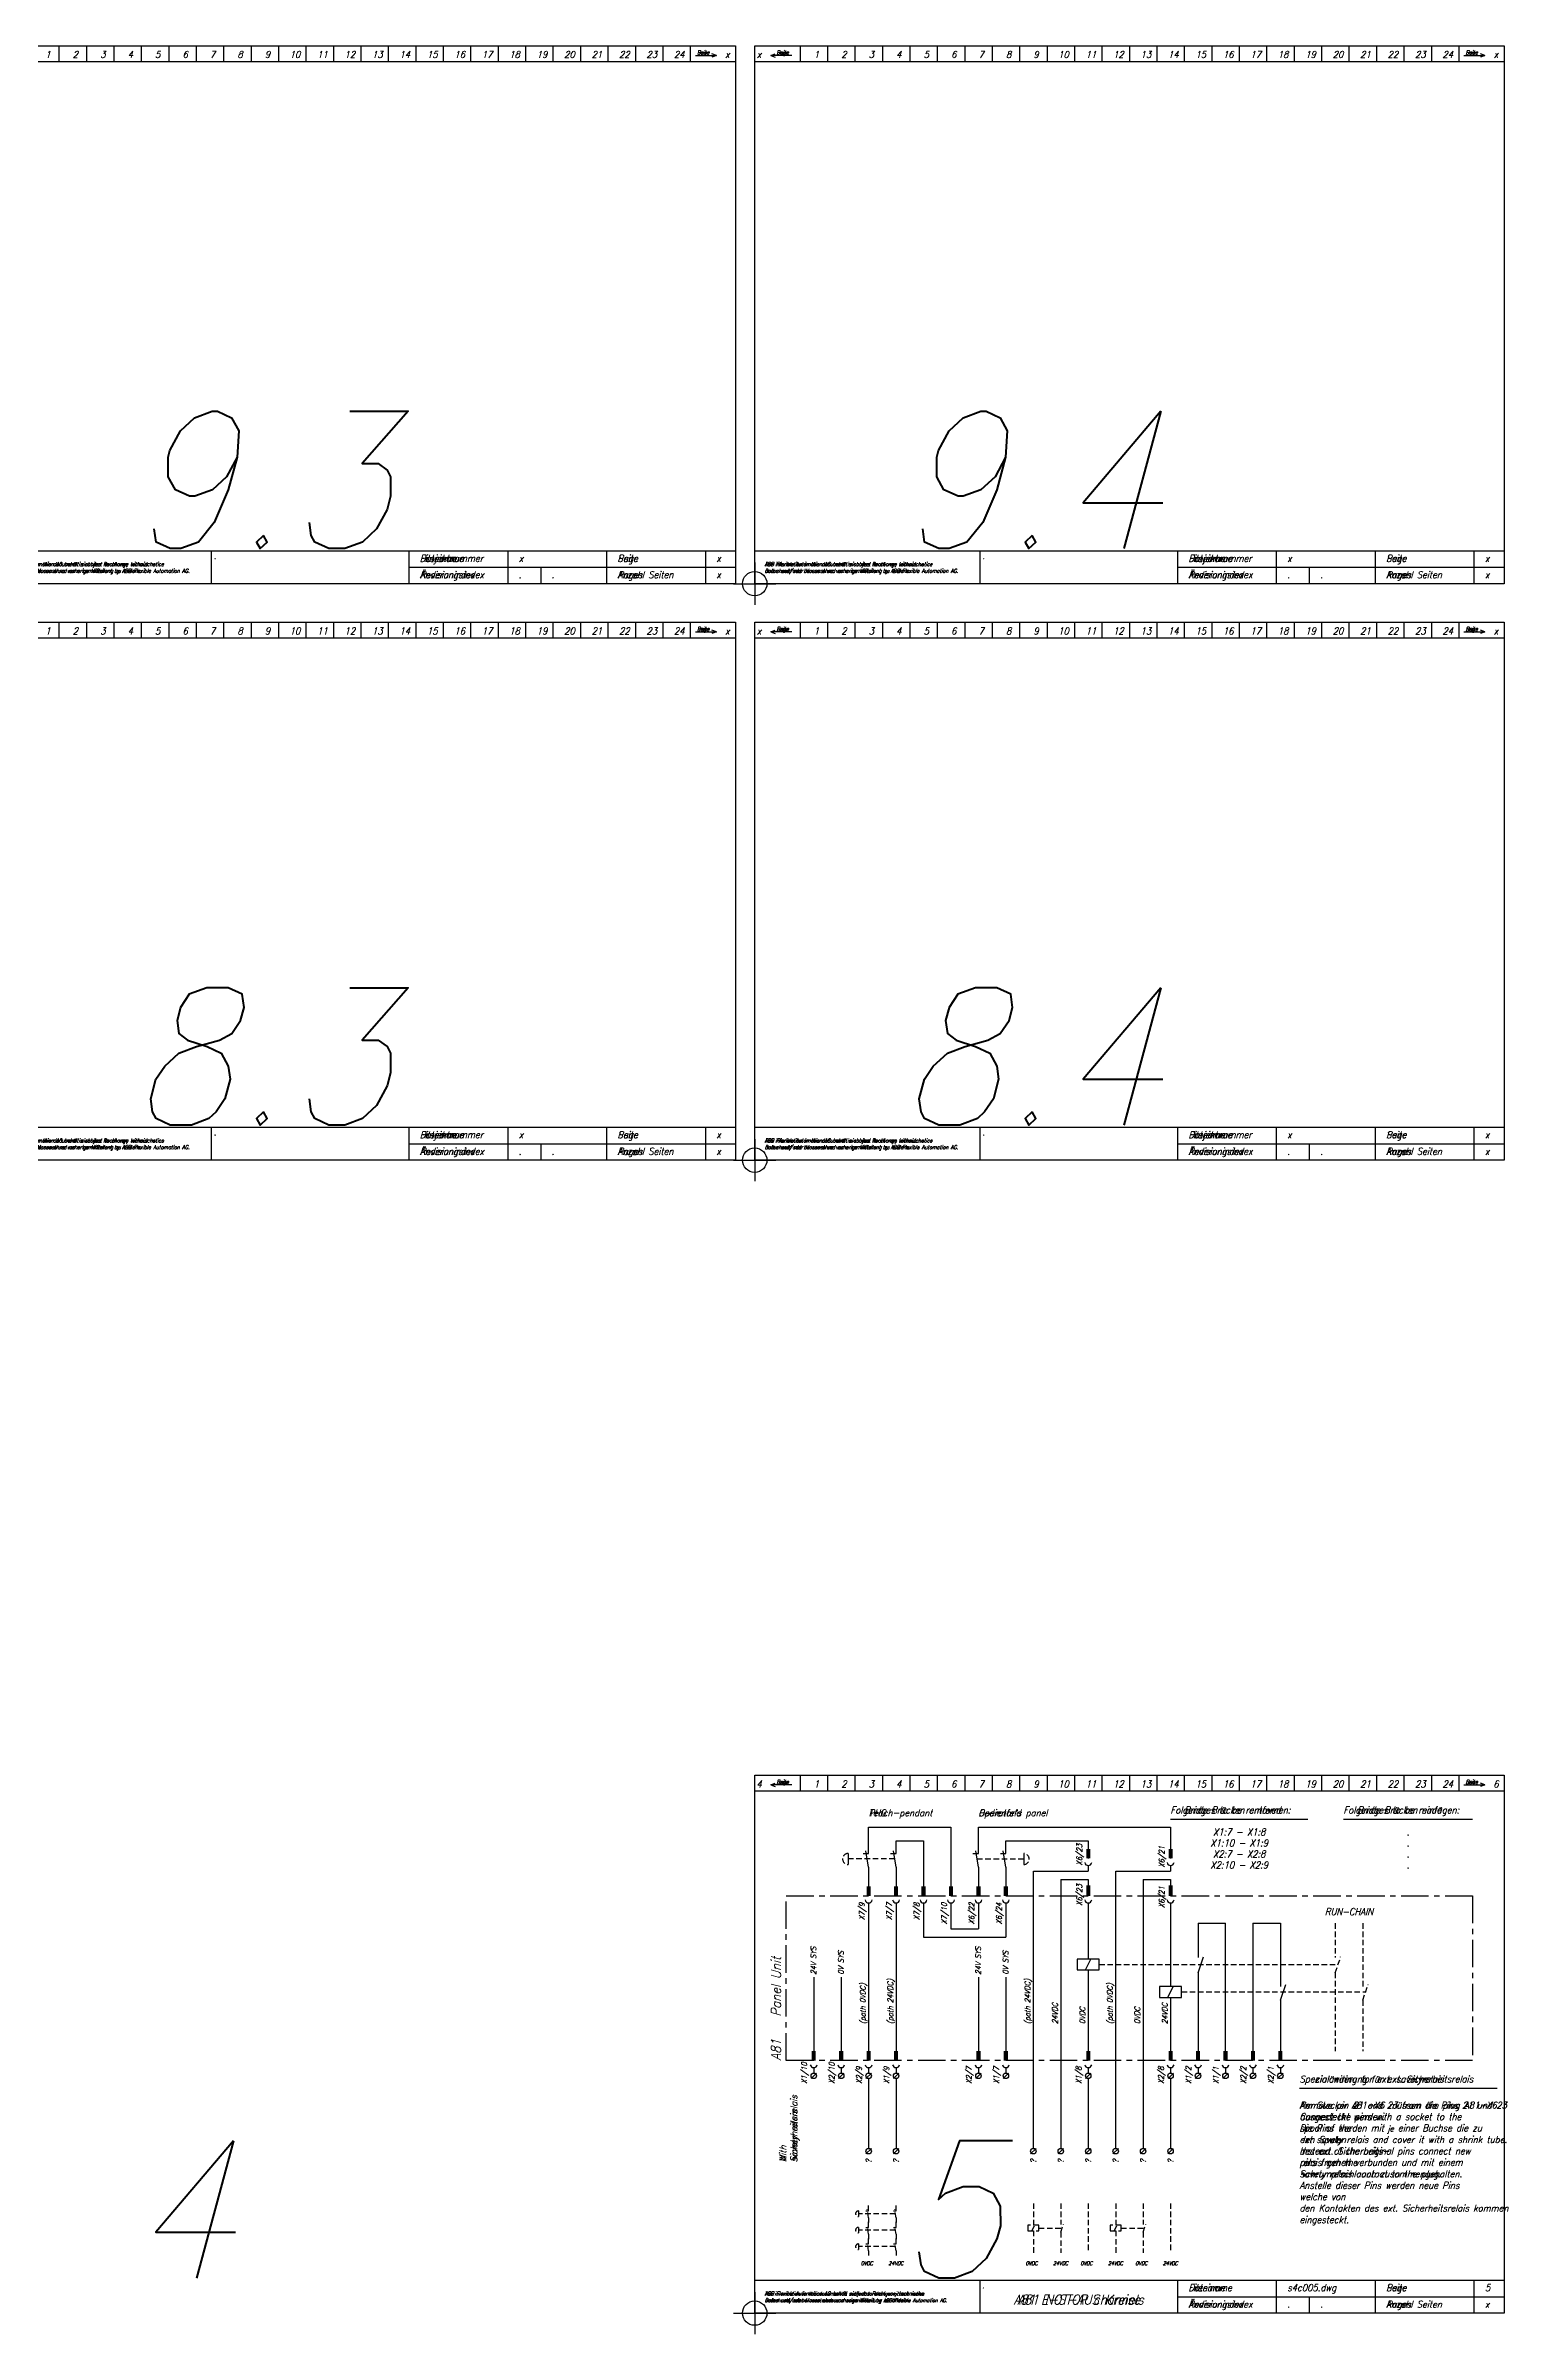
# Model space of a CAD drawing. Extents: x -8 to 1395, y -8 to 3346.
# Drawn here: x 862 to 1395, y -8 to 826 of the extents above; entities that cross this region are included whole.
import ezdxf
from ezdxf.enums import TextEntityAlignment as Align

# ---------------------------------------------------------------- set-up
doc = ezdxf.new("R2010")
doc.units = 0
doc.header["$LTSCALE"] = 8
doc.linetypes.add('CENTER', pattern=[2, 1.25, -0.25, 0.25, -0.25])
doc.linetypes.add('HIDDEN', pattern=[0.375, 0.25, -0.125])
doc.layers.get('0').update_dxf_attribs({"linetype": 'CONTINUOUS'})
doc.layers.get('DEFPOINTS').update_dxf_attribs({"linetype": 'CONTINUOUS'})
for name, color, linetype in [('EL05', 3, 'CONTINUOUS'), ('ELCENTER', 2, 'CENTER'), ('ELHIDDEN', 1, 'HIDDEN'), ('ELTEXT', 2, 'CONTINUOUS'), ('FORM07', 4, 'CONTINUOUS'), ('KOPF03', 2, 'CONTINUOUS'), ('KOPF05', 3, 'CONTINUOUS'), ('KOPF07', 4, 'CONTINUOUS'), ('TEXT_ALLGEMEIN', 2, 'CONTINUOUS'), ('TEXT_DEUTSCH', 2, 'CONTINUOUS'), ('TEXT_ENGLISCH', 2, 'CONTINUOUS'), ('TEXT_FRANZOESISCH', 2, 'CONTINUOUS'), ('TEXT_SCHEMA', 2, 'CONTINUOUS')]:
    doc.layers.add(name, color=color, linetype=linetype)
doc.styles.add('VSM_13', font='simplex3.shx', dxfattribs={"width": 0.9, "oblique": 15})

# ---------------------------------------------------------------- blocks, each defined once
blk = doc.blocks.new('S4CXX')
at = {"layer": 'FORM07'}
for p, q in [((0, 195.96), (272.99, 195.96)), ((0, 0), (0, 195.96)), ((16.5, 195.96), (16.5, 190.24)), ((26.5, 195.96), (26.5, 190.24)), ((36.5, 195.96), (36.5, 190.24)), ((46.5, 195.96), (46.5, 190.24)), ((56.5, 195.96), (56.5, 190.24)), ((66.5, 195.96), (66.5, 190.24)), ((76.5, 195.96), (76.5, 190.24)), ((86.5, 195.96), (86.5, 190.24)), ((96.5, 195.96), (96.5, 190.24)), ((106.5, 195.96), (106.5, 190.24)), ((116.5, 195.96), (116.5, 190.24)), ((126.5, 195.96), (126.5, 190.24)), ((136.5, 195.96), (136.5, 190.24)), ((146.5, 195.96), (146.5, 190.24)), ((156.5, 195.96), (156.5, 190.24)), ((166.5, 195.96), (166.5, 190.24)), ((176.5, 195.96), (176.5, 190.24)), ((186.5, 195.96), (186.5, 190.24)), ((196.5, 195.96), (196.5, 190.24)), ((206.5, 195.96), (206.5, 190.24)), ((216.5, 195.96), (216.5, 190.24)), ((226.5, 195.96), (226.5, 190.24)), ((236.5, 195.96), (236.5, 190.24)), ((246.5, 195.96), (246.5, 190.24)), ((256.5, 195.96), (256.5, 190.24)), ((272.99, 195.96), (272.99, 0)), ((0, 190.24), (272.99, 190.24)), ((272.99, 0), (0, 0))]:
    blk.add_line(p, q, dxfattribs=at)
at = {"layer": 'KOPF03'}
for p, q in [((5.9, 192.43), (7.49, 193.04)), ((13.54, 192.43), (5.9, 192.43)), ((5.9, 192.43), (7.49, 191.83)), ((258.37, 192.43), (266.01, 192.43)), ((266.01, 192.43), (264.42, 193.04)), ((266.01, 192.43), (264.42, 191.83))]:
    blk.add_line(p, q, dxfattribs=at)
at = {"layer": 'KOPF05'}
for p, q in [((82.02, 12), (82.02, 0)), ((154.02, 12), (154.02, 0)), ((190.02, 12), (190.02, 0)), ((226.02, 12), (226.02, 0)), ((262.02, 12), (262.02, 0)), ((154.02, 6), (272.99, 6)), ((202.02, 6), (202.02, 0))]:
    blk.add_line(p, q, dxfattribs=at)
at = {"layer": 'KOPF07'}
blk.add_line((0, 12), (272.99, 12), dxfattribs=at)
at = {"layer": 'KOPF05', "color": 3, "style": 'VSM_13', "oblique": 15, "width": 0.9}
blk.add_text('x', height=2.5, dxfattribs=at).set_placement((194.02, 8))
at = {"layer": 'KOPF05', "style": 'VSM_13', "oblique": 15, "width": 0.9}
for s, p in [('x', (266.02, 8)), ('.', (194.02, 2)), ('.', (206.02, 2)), ('x', (266.02, 2))]:
    blk.add_text(s, height=2.5, dxfattribs=at).set_placement(p)
at = {"layer": 'TEXT_ALLGEMEIN', "style": 'VSM_13', "oblique": 15, "width": 0.9}
for s, p in [('x', (1.57, 191.54)), ('1', (22.5, 191.54)), ('2', (32.5, 191.54)), ('3', (42.5, 191.54)), ('4', (52.5, 191.54)), ('5', (62.5, 191.54)), ('6', (72.5, 191.54)), ('7', (82.5, 191.54)), ('8', (92.5, 191.54)), ('9', (102.5, 191.54)), ('10', (112.5, 191.54)), ('11', (122.5, 191.54)), ('12', (132.5, 191.54)), ('13', (142.5, 191.54)), ('14', (152.5, 191.54)), ('15', (162.5, 191.54)), ('16', (172.5, 191.54)), ('17', (182.5, 191.54)), ('18', (192.5, 191.54)), ('19', (202.5, 191.54)), ('20', (212.5, 191.54)), ('21', (222.5, 191.54)), ('22', (232.5, 191.54)), ('23', (242.5, 191.54)), ('24', (252.5, 191.54)), ('x', (270.02, 191.54))]:
    blk.add_text(s, height=2.5, dxfattribs=at).set_placement(p, align=Align.CENTER)
blk.add_text('.', height=2, dxfattribs=at).set_placement((83.02, 9))
at = {"layer": 'TEXT_DEUTSCH', "style": 'VSM_13', "oblique": 15, "width": 0.9}
for s, height, p in [('Seite', 1.5, (7.95, 192.77)), ('Seite', 1.5, (259.01, 192.77)), ('Dateiname', 2.5, (158.02, 8)), ('Seite', 2.5, (230.02, 8)), ('Änderungsindex', 2.5, (158.02, 2)), ('Anzahl Seiten', 2.5, (230.02, 2))]:
    blk.add_text(s, height=height, dxfattribs=at).set_placement(p)
at = {"layer": 'TEXT_DEUTSCH', "color": 1, "style": 'VSM_13', "oblique": 15, "width": 0.9}
for s, p in [('ABB Flexible Automation AG behält sich das Recht vor, technische', (3.67, 6.43)), ('Daten und/oder Masse ohne vorherige Mitteilung zu ändern.', (3.67, 4))]:
    blk.add_text(s, height=1.42, dxfattribs=at).set_placement(p)
at = {"layer": 'TEXT_ENGLISCH', "style": 'VSM_13', "oblique": 15, "width": 0.9}
for s, height, p in [('Page', 1.5, (7.95, 192.77)), ('Page', 1.5, (259.01, 192.77)), ('Filename', 2.5, (158.02, 8)), ('Page', 2.5, (230.02, 8)), ('Revisionindex', 2.5, (158.02, 2)), ('Pages', 2.5, (230.02, 2))]:
    blk.add_text(s, height=height, dxfattribs=at).set_placement(p)
at = {"layer": 'TEXT_ENGLISCH', "color": 1, "style": 'VSM_13', "oblique": 15}
for s, width, p in [('and should not be construed as a commitment by ABB Flexible Automation AG.', 0.86, (3.67, 4)), ('The information in this document is subject to change without notice', 0.9, (3.67, 6.43))]:
    blk.add_text(s, height=1.42, dxfattribs=dict(at, width=width)).set_placement(p)
at = {"layer": 'TEXT_FRANZOESISCH', "style": 'VSM_13', "oblique": 15, "width": 0.9}
for s, height, p in [('Seite', 1.5, (7.95, 192.77)), ('Seite', 1.5, (259.01, 192.77)), ('Projektnummer', 2.5, (158.02, 8)), ('Seite', 2.5, (230.02, 8)), ('Änderungsindex', 2.5, (158.02, 2)), ('Anzahl Seiten', 2.5, (230.02, 2))]:
    blk.add_text(s, height=height, dxfattribs=at).set_placement(p)
at = {"layer": 'TEXT_FRANZOESISCH', "color": 1, "style": 'VSM_13', "oblique": 15, "width": 0.9}
for s, p in [('ABB Flexible Automation AG behält sich das Recht vor, technische', (3.67, 6.43)), ('Daten und/oder Masse ohne vorherige Mitteilung zu ändern.', (3.67, 4))]:
    blk.add_text(s, height=1.42, dxfattribs=at).set_placement(p)
blk = doc.blocks.new('S4C005')
at = {"layer": 'EL05'}
for p, q in [((41.5, 177), (71.5, 177)), ((41.5, 167.44), (41.5, 177)), ((71.5, 177), (71.5, 155.44)), ((81.5, 177), (151.5, 177)), ((81.5, 167.44), (81.5, 177)), ((151.5, 177), (151.5, 165.62)), ((39.5, 167.44), (41.5, 167.44)), ((41.5, 162.44), (40.5, 168.44)), ((49.5, 167.44), (51.5, 167.44)), ((51.5, 162.44), (50.5, 168.44)), ((51.5, 172), (61.5, 172)), ((51.5, 167.44), (51.5, 172)), ((61.5, 172), (61.5, 155.44)), ((79.5, 167.44), (81.5, 167.44)), ((81.5, 162.44), (80.5, 168.44)), ((89.5, 167.44), (91.5, 167.44)), ((91.5, 162.44), (90.5, 168.44)), ((91.5, 172), (121.5, 172)), ((91.5, 167.44), (91.5, 172)), ((121.5, 172), (121.5, 165.62)), ((41.5, 162.44), (41.5, 155.44)), ((51.5, 162.44), (51.5, 155.44)), ((81.5, 162.44), (81.5, 155.44)), ((91.5, 162.44), (91.5, 155.44)), ((101.5, 161.06), (121.5, 161.06)), ((101.5, 60), (101.5, 161.06)), ((121.5, 163.06), (121.5, 161.06)), ((131.5, 161.06), (151.5, 161.06)), ((131.5, 60), (131.5, 161.06)), ((151.5, 163.06), (151.5, 161.06)), ((111.5, 157.91), (111.5, 60)), ((111.5, 157.91), (121.5, 157.91)), ((121.5, 157.91), (121.5, 155.91)), ((141.5, 157.91), (151.5, 157.91)), ((141.5, 157.91), (141.5, 60)), ((151.5, 157.91), (151.5, 155.91)), ((41.5, 149.44), (41.5, 95.44)), ((51.5, 149.44), (51.5, 95.44)), ((61.5, 149.44), (61.5, 137)), ((71.5, 149.44), (71.5, 140)), ((81.5, 149.44), (81.5, 140)), ((91.5, 149.44), (91.5, 137)), ((121.5, 149.45), (121.5, 129)), ((151.5, 149.45), (151.5, 119)), ((161.5, 142), (161.5, 129.61)), ((161.5, 142), (171.5, 142)), ((171.5, 94.56), (171.5, 142)), ((181.5, 142), (181.5, 95.44)), ((181.5, 142), (191.5, 142)), ((191.5, 142), (191.5, 119)), ((61.5, 137), (91.5, 137)), ((71.5, 140), (81.5, 140)), ((125.5, 129), (117.5, 129)), ((117.5, 129), (117.5, 125)), ((120.5, 125), (122.5, 129)), ((125.5, 125), (125.5, 129)), ((161.5, 124), (163.45, 129.76)), ((21.5, 122.44), (21.5, 95.44)), ((31.5, 122.44), (31.5, 95.44)), ((81.5, 122.44), (81.5, 95.44)), ((91.5, 122.44), (91.5, 95.44)), ((117.5, 125), (125.5, 125)), ((121.5, 125), (121.5, 95.44)), ((147.5, 119), (147.5, 115)), ((155.5, 119), (147.5, 119)), ((150.5, 115), (152.5, 119)), ((155.5, 115), (155.5, 119)), ((161.5, 124), (161.5, 95.44)), ((191.5, 114), (193.45, 119.76)), ((147.5, 115), (155.5, 115)), ((151.5, 115), (151.5, 95.44)), ((191.5, 114), (191.5, 95.44)), ((22.5, 87.44), (20.5, 85.44)), ((21.5, 89.44), (21.5, 87.44)), ((32.5, 87.44), (30.5, 85.44)), ((31.5, 89.44), (31.5, 87.44)), ((42.5, 87.44), (40.5, 85.44)), ((41.5, 89.44), (41.5, 87.44)), ((41.5, 85.44), (41.5, 60)), ((52.5, 87.44), (50.5, 85.44)), ((51.5, 89.44), (51.5, 87.44)), ((51.5, 85.44), (51.5, 60)), ((82.5, 87.44), (80.5, 85.44)), ((81.5, 89.44), (81.5, 87.44)), ((92.5, 87.44), (90.5, 85.44)), ((91.5, 89.44), (91.5, 87.44)), ((122.5, 87.44), (120.5, 85.44)), ((121.5, 89.44), (121.5, 87.44)), ((121.5, 85.44), (121.5, 60)), ((152.59, 87.44), (150.59, 85.44)), ((151.5, 89.44), (151.5, 87.44)), ((151.5, 85.44), (151.5, 60)), ((162.5, 87.44), (160.5, 85.44)), ((161.5, 89.44), (161.5, 87.44)), ((172.5, 87.44), (170.5, 85.44)), ((171.5, 89.44), (171.5, 87.44)), ((182.5, 87.44), (180.5, 85.44)), ((181.5, 89.44), (181.5, 87.44)), ((192.5, 87.44), (190.5, 85.44)), ((191.5, 89.44), (191.5, 87.44)), ((42.5, 60), (40.5, 58)), ((52.5, 60), (50.5, 58)), ((102.5, 60), (100.5, 58)), ((112.5, 60), (110.5, 58)), ((122.5, 60), (120.5, 58)), ((132.5, 60), (130.5, 58)), ((142.5, 60), (140.5, 58)), ((152.5, 60), (150.5, 58))]:
    blk.add_line(p, q, dxfattribs=at)
for centre in [(21.5, 86.44), (31.5, 86.44), (41.5, 86.44), (51.5, 86.44), (81.5, 86.44), (91.5, 86.44), (121.5, 86.44), (151.5, 86.44), (161.5, 86.44), (171.5, 86.44), (181.5, 86.44), (191.5, 86.44), (41.5, 59), (51.5, 59), (101.5, 59), (111.5, 59), (121.5, 59), (131.5, 59), (141.5, 59), (151.5, 59)]:
    blk.add_circle(centre, 1, dxfattribs=at)
for centre in [(121.5, 164.33), (151.5, 164.33), (41.5, 150.71), (51.5, 150.71), (61.5, 150.71), (71.5, 150.71), (81.5, 150.71), (91.5, 150.71), (121.5, 150.71), (151.5, 150.71), (21.5, 90.71), (31.5, 90.71), (41.5, 90.71), (51.5, 90.71), (81.5, 90.71), (91.5, 90.71), (121.5, 90.71), (151.5, 90.71), (161.5, 90.71), (171.5, 90.71), (181.5, 90.71), (191.5, 90.71)]:
    blk.add_arc(centre, 1.27, 189.40031, 350.59969, dxfattribs=at)
for points in [[(120.75, 169.06), (120.75, 165.62), (122.25, 169.06), (122.25, 165.62)], [(150.75, 169.06), (150.75, 165.62), (152.25, 169.06), (152.25, 165.62)], [(40.75, 155.44), (40.75, 152), (42.25, 155.44), (42.25, 152)], [(50.75, 155.44), (50.75, 152), (52.25, 155.44), (52.25, 152)], [(60.75, 155.44), (60.75, 152), (62.25, 155.44), (62.25, 152)], [(70.75, 155.44), (70.75, 152), (72.25, 155.44), (72.25, 152)], [(80.75, 155.44), (80.75, 152), (82.25, 155.44), (82.25, 152)], [(90.75, 155.44), (90.75, 152), (92.25, 155.44), (92.25, 152)], [(120.75, 155.9), (120.75, 152.46), (122.25, 155.9), (122.25, 152.46)], [(120.75, 155.35), (120.75, 151.91), (122.25, 155.35), (122.25, 151.91)], [(150.75, 155.9), (150.75, 152.46), (152.25, 155.9), (152.25, 152.46)], [(150.75, 155.35), (150.75, 151.91), (152.25, 155.35), (152.25, 151.91)], [(20.75, 95.44), (20.75, 92), (22.25, 95.44), (22.25, 92)], [(30.75, 95.44), (30.75, 92), (32.25, 95.44), (32.25, 92)], [(40.75, 95.44), (40.75, 92), (42.25, 95.44), (42.25, 92)], [(50.75, 95.44), (50.75, 92), (52.25, 95.44), (52.25, 92)], [(80.75, 95.44), (80.75, 92), (82.25, 95.44), (82.25, 92)], [(90.75, 95.44), (90.75, 92), (92.25, 95.44), (92.25, 92)], [(120.75, 95.44), (120.75, 92), (122.25, 95.44), (122.25, 92)], [(150.75, 95.44), (150.75, 92), (152.25, 95.44), (152.25, 92)], [(160.75, 95.44), (160.75, 92), (162.25, 95.44), (162.25, 92)], [(170.75, 95.44), (170.75, 92), (172.25, 95.44), (172.25, 92)], [(180.75, 95.44), (180.75, 92), (182.25, 95.44), (182.25, 92)], [(190.75, 95.44), (190.75, 92), (192.25, 95.44), (192.25, 92)]]:
    blk.add_solid(points, dxfattribs=at)
at = {"layer": 'ELCENTER'}
for p, q in [((11.5, 152), (261.5, 152)), ((11.5, 92), (11.5, 152)), ((261.5, 152), (261.5, 92)), ((261.5, 92), (11.5, 92))]:
    blk.add_line(p, q, dxfattribs=at)
at = {"layer": 'ELHIDDEN', "linetype": 'CONTINUOUS'}
for p, q in [((34, 167.44), (34, 163.44)), ((98, 167.44), (98, 163.44))]:
    blk.add_line(p, q, dxfattribs=at)
at = {"layer": 'ELHIDDEN'}
for p, q in [((51, 165.44), (34, 165.44)), ((81, 165.44), (98, 165.44)), ((211.5, 142), (211.5, 129.61)), ((221.5, 142), (221.5, 119)), ((125.5, 127), (212.52, 127)), ((211.5, 124), (213.45, 129.76)), ((155.5, 117), (222.52, 117)), ((211.5, 124), (211.5, 95.44)), ((221.5, 114), (223.45, 119.76)), ((221.5, 114), (221.5, 95.44)), ((37.75, 37.22), (37.75, 35.22)), ((51.25, 36.22), (37.75, 36.22)), ((40.5, 37.22), (41.5, 37.22)), ((41.5, 34.72), (41, 37.72)), ((41.5, 37.22), (41.5, 40)), ((41.5, 34.72), (41.5, 33)), ((41.5, 31.22), (41.5, 34)), ((50.5, 37.22), (51.5, 37.22)), ((51.5, 34.72), (51, 37.72)), ((51.5, 37.22), (51.5, 40)), ((51.5, 34.72), (51.5, 33)), ((51.5, 31.22), (51.5, 34)), ((101.5, 40), (101.5, 32)), ((111.5, 40), (111.5, 32.31)), ((121.5, 40), (121.5, 22)), ((131.5, 40), (131.5, 32)), ((141.5, 40), (141.5, 32.31)), ((151.5, 40), (151.5, 22)), ((37.75, 31.22), (37.75, 29.22)), ((51.25, 30.22), (37.75, 30.22)), ((37.75, 25.22), (37.75, 23.22)), ((40.5, 31.22), (41.5, 31.22)), ((40.5, 25.22), (41.5, 25.22)), ((41.5, 28.72), (41, 31.72)), ((41.5, 22.72), (41, 25.72)), ((41.5, 28.72), (41.5, 27)), ((41.5, 25.22), (41.5, 28)), ((50.5, 31.22), (51.5, 31.22)), ((50.5, 25.22), (51.5, 25.22)), ((51.5, 28.72), (51, 31.72)), ((51.5, 22.72), (51, 25.72)), ((51.5, 28.72), (51.5, 27)), ((51.5, 25.22), (51.5, 28)), ((103.5, 32), (99.5, 32)), ((99.5, 32), (99.5, 30)), ((99.5, 30), (103.5, 30)), ((101, 30), (102, 32)), ((101.5, 30), (101.5, 22)), ((103.5, 30), (103.5, 32)), ((103.5, 31), (112.01, 31)), ((111.5, 29.5), (112.48, 32.38)), ((111.5, 29.5), (111.5, 22)), ((133.5, 32), (129.5, 32)), ((129.5, 32), (129.5, 30)), ((129.5, 30), (133.5, 30)), ((131, 30), (132, 32)), ((131.5, 30), (131.5, 22)), ((133.5, 30), (133.5, 32)), ((133.5, 31), (142.01, 31)), ((141.5, 29.5), (142.48, 32.38)), ((141.5, 29.5), (141.5, 22)), ((51.25, 24.22), (37.75, 24.22)), ((41.5, 22.72), (41.5, 21)), ((51.5, 22.72), (51.5, 21))]:
    blk.add_line(p, q, dxfattribs=at)
for centre, radius, start, end in [((34, 165.44), 2, 90, 270), ((98, 165.44), 2, 270, 90), ((37.75, 36.22), 1, 90, 270), ((37.75, 30.22), 1, 90, 270), ((37.75, 24.22), 1, 90, 270)]:
    blk.add_arc(centre, radius, start, end, dxfattribs=at)
at = {"layer": 'FORM07'}
for p, q in [((0, 195.96), (272.99, 195.96)), ((0, 0), (0, 195.96)), ((16.5, 195.96), (16.5, 190.24)), ((26.5, 195.96), (26.5, 190.24)), ((36.5, 195.96), (36.5, 190.24)), ((46.5, 195.96), (46.5, 190.24)), ((56.5, 195.96), (56.5, 190.24)), ((66.5, 195.96), (66.5, 190.24)), ((76.5, 195.96), (76.5, 190.24)), ((86.5, 195.96), (86.5, 190.24)), ((96.5, 195.96), (96.5, 190.24)), ((106.5, 195.96), (106.5, 190.24)), ((116.5, 195.96), (116.5, 190.24)), ((126.5, 195.96), (126.5, 190.24)), ((136.5, 195.96), (136.5, 190.24)), ((146.5, 195.96), (146.5, 190.24)), ((156.5, 195.96), (156.5, 190.24)), ((166.5, 195.96), (166.5, 190.24)), ((176.5, 195.96), (176.5, 190.24)), ((186.5, 195.96), (186.5, 190.24)), ((196.5, 195.96), (196.5, 190.24)), ((206.5, 195.96), (206.5, 190.24)), ((216.5, 195.96), (216.5, 190.24)), ((226.5, 195.96), (226.5, 190.24)), ((236.5, 195.96), (236.5, 190.24)), ((246.5, 195.96), (246.5, 190.24)), ((256.5, 195.96), (256.5, 190.24)), ((272.99, 195.96), (272.99, 0)), ((0, 190.24), (272.99, 190.24)), ((272.99, 0), (0, 0))]:
    blk.add_line(p, q, dxfattribs=at)
at = {"layer": 'KOPF03'}
for p, q in [((5.9, 192.43), (7.49, 193.04)), ((13.54, 192.43), (5.9, 192.43)), ((5.9, 192.43), (7.49, 191.83)), ((258.37, 192.43), (266.01, 192.43)), ((266.01, 192.43), (264.42, 193.04)), ((266.01, 192.43), (264.42, 191.83))]:
    blk.add_line(p, q, dxfattribs=at)
at = {"layer": 'KOPF05'}
for p, q in [((82.02, 12), (82.02, 0)), ((154.02, 12), (154.02, 0)), ((190.02, 12), (190.02, 0)), ((226.02, 12), (226.02, 0)), ((262.02, 12), (262.02, 0)), ((154.02, 6), (272.99, 6)), ((202.02, 6), (202.02, 0))]:
    blk.add_line(p, q, dxfattribs=at)
at = {"layer": 'KOPF07'}
blk.add_line((0, 12), (272.99, 12), dxfattribs=at)
at = {"layer": 'TEXT_ALLGEMEIN'}
for p, q in [((151.5, 180), (201.5, 180)), ((214.5, 180), (261.5, 180)), ((198.5, 82), (270.5, 82))]:
    blk.add_line(p, q, dxfattribs=at)
at = {"layer": 'ELTEXT', "style": 'VSM_13', "oblique": 15, "width": 0.9}
for s, p in [('Panel Unit', (9.5, 108)), ('A81', (9.5, 92))]:
    blk.add_text(s, height=3.5, rotation=90, dxfattribs=at).set_placement(p)
at = {"layer": 'KOPF05', "style": 'VSM_13', "oblique": 15, "width": 0.9}
for s, p in [('s4c005.dwg', (194.02, 8)), ('5', (266.02, 8)), ('.', (194.02, 2)), ('.', (206.02, 2)), ('x', (266.02, 2))]:
    blk.add_text(s, height=2.5, dxfattribs=at).set_placement(p)
at = {"layer": 'TEXT_ALLGEMEIN', "style": 'VSM_13', "oblique": 15, "width": 0.9}
for s, p in [('4', (1.57, 191.54)), ('1', (22.5, 191.54)), ('2', (32.5, 191.54)), ('3', (42.5, 191.54)), ('4', (52.5, 191.54)), ('5', (62.5, 191.54)), ('6', (72.5, 191.54)), ('7', (82.5, 191.54)), ('8', (92.5, 191.54)), ('9', (102.5, 191.54)), ('10', (112.5, 191.54)), ('11', (122.5, 191.54)), ('12', (132.5, 191.54)), ('13', (142.5, 191.54)), ('14', (152.5, 191.54)), ('15', (162.5, 191.54)), ('16', (172.5, 191.54)), ('17', (182.5, 191.54)), ('18', (192.5, 191.54)), ('19', (202.5, 191.54)), ('20', (212.5, 191.54)), ('21', (222.5, 191.54)), ('22', (232.5, 191.54)), ('23', (242.5, 191.54)), ('24', (252.5, 191.54)), ('6', (270.02, 191.54)), ('X1:7 - X1:8', (176.5, 174)), ('X1:10 - X1:9', (176.5, 170)), ('X2:7 - X2:8', (176.5, 166)), ('.', (238, 174)), ('.', (238, 170)), ('X2:10 - X2:9', (176.5, 162)), ('.', (238, 166)), ('.', (238, 162)), ('RUN-CHAIN', (216.5, 145))]:
    blk.add_text(s, height=2.5, dxfattribs=at).set_placement(p, align=Align.CENTER)
for s, height, p in [('0VDC', 1.42, (38.67, 17.43)), ('24VDC', 1.42, (48.67, 17.43)), ('0VDC', 1.42, (98.67, 17.43)), ('24VDC', 1.42, (108.67, 17.43)), ('0VDC', 1.42, (118.67, 17.43)), ('24VDC', 1.42, (128.67, 17.43)), ('0VDC', 1.42, (138.67, 17.43)), ('24VDC', 1.42, (148.67, 17.43)), ('.', 2, (82.9, 9.08))]:
    blk.add_text(s, height=height, dxfattribs=at).set_placement(p)
at = {"layer": 'TEXT_DEUTSCH', "style": 'VSM_13', "oblique": 15, "width": 0.9}
for s, height, p in [('Seite', 1.5, (7.95, 192.77)), ('Seite', 1.5, (259.01, 192.77)), ('Dateiname', 2.5, (158.02, 8)), ('Seite', 2.5, (230.02, 8)), ('Änderungsindex', 2.5, (158.02, 2)), ('Anzahl Seiten', 2.5, (230.02, 2))]:
    blk.add_text(s, height=height, dxfattribs=at).set_placement(p)
at = {"layer": 'TEXT_DEUTSCH', "color": 3, "style": 'VSM_13', "oblique": 15, "width": 0.9}
for s, p in [('PHG', (41.5, 181)), ('Bedienfeld', (81.5, 181)), ('Folgende Brücken entfernen:', (151.5, 182)), ('Folgende Brücken einfügen:', (214.5, 182)), ('Spezialänderung für ext. Sicherheitsrelais', (198.5, 84))]:
    blk.add_text(s, height=2.5, dxfattribs=at).set_placement(p)
at = {"layer": 'TEXT_DEUTSCH', "style": 'VSM_13', "oblique": 15, "width": 0.9}
for s, p in [('Sicherheitsrelais', (15.5, 55)), ('Mit', (11.5, 55))]:
    blk.add_text(s, height=2.5, rotation=90, dxfattribs=at).set_placement(p)
at = {"layer": 'TEXT_DEUTSCH', "color": 1, "style": 'VSM_13', "oblique": 15, "width": 0.9}
for s, p in [('ABB Flexible Automation AG behält sich das Recht vor, technische', (3.67, 6.43)), ('Daten und/oder Masse ohne vorherige Mitteilung zu ändern.', (3.67, 4))]:
    blk.add_text(s, height=1.42, dxfattribs=at).set_placement(p)
at = {"layer": 'TEXT_DEUTSCH', "color": 4, "style": 'VSM_13', "oblique": 15, "width": 0.9}
blk.add_text('A81 NOT-AUS Kreise', height=3.5, dxfattribs=at).set_placement((118.03, 3.19), align=Align.CENTER)
at = {"layer": 'TEXT_DEUTSCH', "insert": (198.5, 77), "char_height": 2.5, "width": 72, "attachment_point": 1, "style": 'VSM_13'}
blk.add_mtext('{Am Stecker A81-X6 müssen die Pins 21 und 23 ^Jausgesteckt werden. }\\P{Die Pins werden mit}{\\H2.083; je}{ einer Buchse die zu den Spulen ^Jdes ext. Sicherheits-}\\P{relais gehen verbunden und mit einem ^JSchrumpfschlauch zusammengehalten.}\\P{Anstelle dieser Pins werden neue Pins welche von ^Jden Kontakten des ext. Sicherheitsrelais kommen ^Jeingesteckt.}', dxfattribs=at)
at = {"layer": 'TEXT_ENGLISCH', "style": 'VSM_13', "oblique": 15, "width": 0.9}
for s, height, p in [('Page', 1.5, (7.95, 192.77)), ('Page', 1.5, (259.01, 192.77)), ('Filename', 2.5, (158.02, 8)), ('Page', 2.5, (230.02, 8)), ('Revisionindex', 2.5, (158.02, 2)), ('Pages', 2.5, (230.02, 2))]:
    blk.add_text(s, height=height, dxfattribs=at).set_placement(p)
at = {"layer": 'TEXT_ENGLISCH', "color": 3, "style": 'VSM_13', "oblique": 15, "width": 0.9}
for s, p in [('Teach-pendant', (41.5, 181)), ("Operator's panel", (81.5, 181)), ('Bridges to be removed', (156.5, 182)), ('Bridges to be made', (219.5, 182)), ('Special wiring for ext. savetyrelais', (198.5, 84))]:
    blk.add_text(s, height=2.5, dxfattribs=at).set_placement(p)
at = {"layer": 'TEXT_ENGLISCH', "style": 'VSM_13', "oblique": 15, "width": 0.9}
for s, p in [('savety relais', (15.5, 55)), ('With ', (11.5, 55))]:
    blk.add_text(s, height=2.5, rotation=90, dxfattribs=at).set_placement(p)
at = {"layer": 'TEXT_ENGLISCH', "color": 1, "style": 'VSM_13', "oblique": 15, "width": 0.9}
for s, p in [('and should not be construed as a commitment by ABB Flexible Automation AG.', (3.67, 4)), ('The information in this document is subject to change without notice', (3.67, 6.43))]:
    blk.add_text(s, height=1.35, dxfattribs=at).set_placement(p)
at = {"layer": 'TEXT_ENGLISCH', "color": 4, "style": 'VSM_13', "oblique": 15, "width": 0.9}
blk.add_text('A81 E-STOP channels', height=3.5, dxfattribs=at).set_placement((118.03, 3.19), align=Align.CENTER)
at = {"layer": 'TEXT_ENGLISCH', "insert": (198.5, 77), "char_height": 2.5, "width": 72, "attachment_point": 1, "style": 'VSM_13'}
blk.add_mtext('{Remove pin 21 and 23 from the plug A81-X6.}\\P{Connect the pins with a socket to the spool of the ^Jext savety relais and cover it with a shrink tube.}\\P{Instead of the original pins connect new pins from the ^Jsavety relais contact to the plug.}', dxfattribs=at)
at = {"layer": 'TEXT_SCHEMA', "style": 'VSM_13', "oblique": 15, "width": 0.9}
for s, p in [('X6/23', (119.25, 170.95)), ('X6/21', (149.25, 170.16)), ('X6/23', (119.25, 156.25)), ('X6/21', (149.25, 155.46)), ('X7/9', (40, 149.49)), ('X7/7', (50, 149.49)), ('X7/8', (60, 149.49)), ('X7/10', (70, 149.49)), ('X6/22', (80, 149.49)), ('X6/24', (90, 149.49)), ('?', (42.5, 56)), ('?', (52.5, 56)), ('?', (102.5, 56)), ('?', (112.5, 56)), ('?', (122.5, 56)), ('?', (132.5, 56)), ('?', (142.5, 56)), ('?', (152.5, 56))]:
    blk.add_text(s, height=2, rotation=90, dxfattribs=at).set_placement(p, align=Align.RIGHT)
for s, p in [('24V SYS', (22.38, 123.31)), ('24V SYS', (82.38, 123.31)), ('0V SYS', (32.38, 123.31)), ('0V SYS', (92.38, 123.31)), ('(path 0VDC)', (40.38, 105.31)), ('(path 24VDC)', (50.38, 105.31)), ('(path 24VDC)', (100.38, 105.31)), ('(path 0VDC)', (130.38, 105.31)), ('24VDC', (110.38, 105.31)), ('0VDC', (120.38, 105.31)), ('0VDC', (140.38, 105.31)), ('24VDC', (150.38, 105.31)), ('X1/10', (19, 83.49)), ('X2/10', (29, 83.49)), ('X2/9', (39, 83.49)), ('X1/9', (49, 83.49)), ('X2/7', (79, 83.49)), ('X1/7', (89, 83.49)), ('X1/8', (119, 83.49)), ('X2/8', (149, 83.49)), ('X1/2', (159, 83.49)), ('X1/1', (169, 83.49)), ('X2/2', (179, 83.49)), ('X2/1', (189, 83.49))]:
    blk.add_text(s, height=2, rotation=90, dxfattribs=at).set_placement(p)
blk = doc.blocks.new('RASTER')
at = {"layer": 'DEFPOINTS'}
for p, q in [((-7.68, 0), (7.68, 0)), ((-7.68, 0), (7.68, 0)), ((0, 7.68), (0, -7.68)), ((0, 7.68), (0, -7.68))]:
    blk.add_line(p, q, dxfattribs=at)
blk.add_circle((0, 0), 4.44, dxfattribs=at)
blk.add_circle((0, 0), 4.44, dxfattribs=at)

msp = doc.modelspace()

# ---------------------------------------------------------------- block references
for name, p in [('S4CXX', (840, 630)), ('S4CXX', (1120, 630)), ('S4CXX', (840, 420)), ('S4CXX', (1120, 420)), ('S4C005', (1120, 0))]:
    msp.add_blockref(name, p)
at = {"layer": 'DEFPOINTS'}
for p in [(1120, 630), (1120, 420), (1120, 0)]:
    msp.add_blockref('RASTER', p, dxfattribs=at)

# ---------------------------------------------------------------- texts
at = {"layer": 'DEFPOINTS', "style": 'VSM_13', "oblique": 15, "width": 0.9}
for s, p in [('9.3', (891.6, 642.8)), ('9.4', (1171.6, 642.8)), ('8.3', (891.6, 432.8)), ('8.4', (1171.6, 432.8)), ('4', (891.6, 12.8)), ('5', (1171.6, 12.8))]:
    msp.add_text(s, height=50, dxfattribs=at).set_placement(p)

doc.saveas('drawing.dxf')
